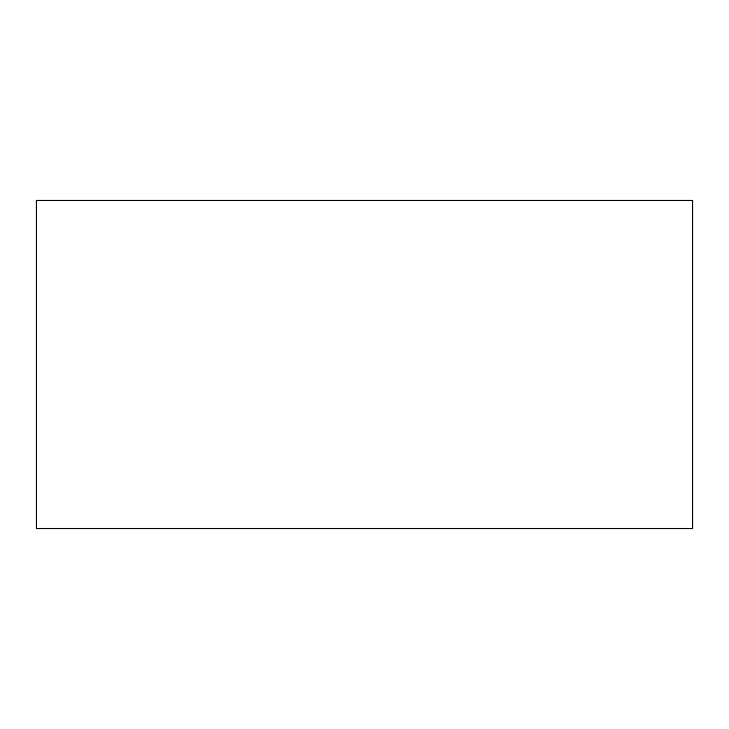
<?xml version="1.0" encoding="UTF-8"?>
<svg xmlns="http://www.w3.org/2000/svg" width="729" height="729" viewBox="0 0 729 729"><rect width="100%" height="100%" fill="white"/><g stroke="black" fill="none" stroke-linecap="round" stroke-linejoin="round"><path stroke-width="1.09" d="M692.55 200.475L36.45 200.475L36.45 528.525L692.55 528.525L692.55 200.475"/></g></svg>
